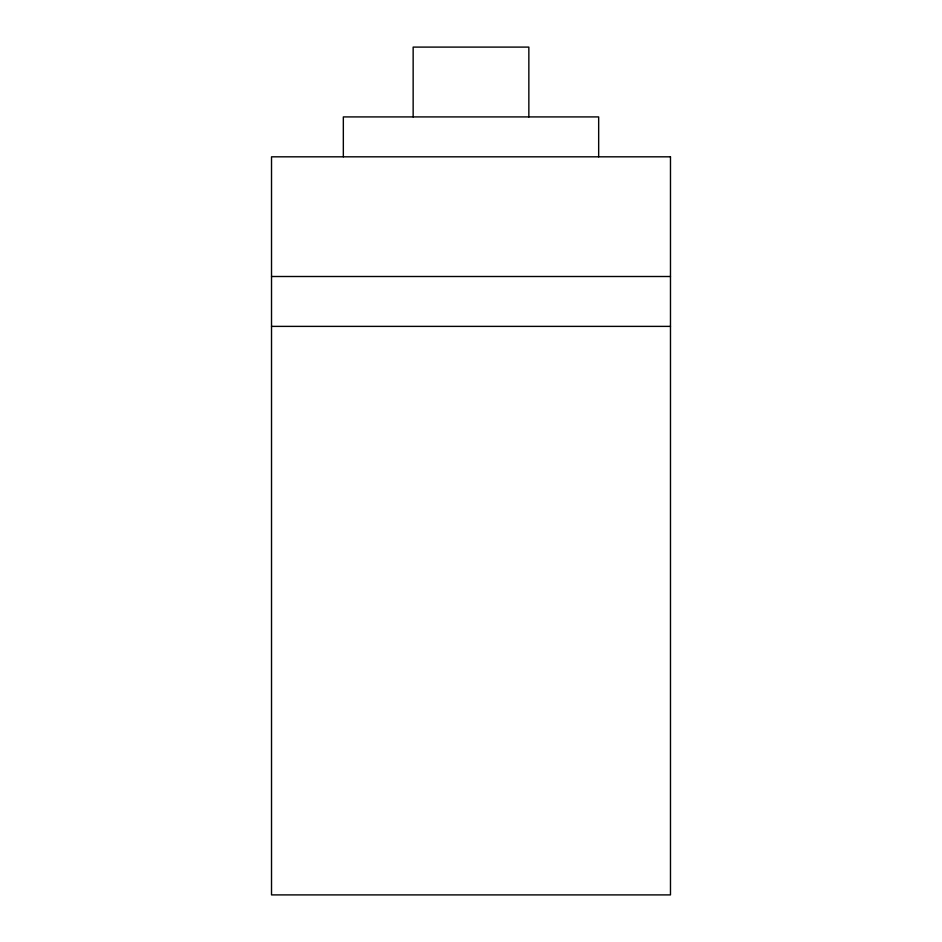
<?xml version="1.0" encoding="UTF-8"?>
<svg xmlns="http://www.w3.org/2000/svg" width="942" height="942" viewBox="0 0 942 942"><rect width="100%" height="100%" fill="white"/><g stroke="black" fill="none" stroke-linecap="round" stroke-linejoin="round"><path stroke-width="1.41" d="M271.52 276.501L670.48 276.501M271.52 326.379L670.48 326.379M598.665 156.819L598.665 116.914L343.335 116.914L343.335 156.819M528.851 116.914L528.851 47.1L413.149 47.1L413.149 116.914M670.48 156.819L271.52 156.819L271.52 894.9L670.48 894.9L670.48 156.819"/></g></svg>
